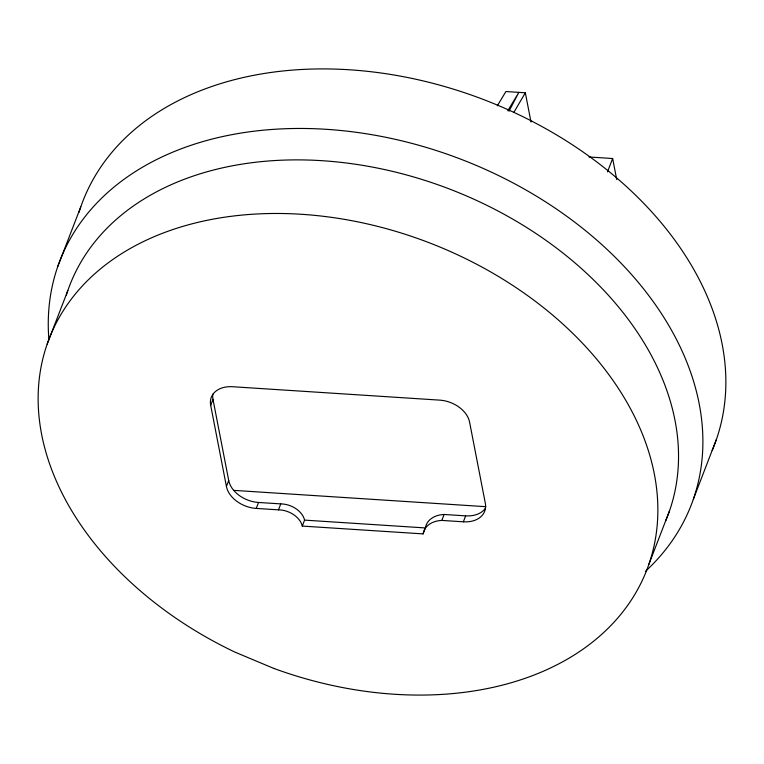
<?xml version="1.0" encoding="UTF-8"?>
<svg xmlns="http://www.w3.org/2000/svg" width="764" height="764" viewBox="0 0 764 764"><rect width="100%" height="100%" fill="white"/><g stroke="black" fill="none" stroke-linecap="round" stroke-linejoin="round"><path stroke-width="1.15" d="M57.787 266.464L80.764 206.92M47.167 344.125L67.843 290.53M485.57 508.022A27.074 19.148 21.1 0 1 465.648 515.862L444.113 514.468L441.821 520.418A27.332 19.329 21.1 0 0 423.094 533.893L302.277 526.081A20.437 14.449 21.1 0 0 278.468 509.855L256.246 508.413A27.074 19.148 21.1 0 1 226.421 486.458L210.692 405.34L212.994 399.381A27.074 19.148 21.1 0 1 212.85 394.195M226.421 486.458L228.722 480.508L212.994 399.381M256.246 508.413L258.547 502.464L280.77 503.896A20.437 14.449 21.1 0 1 304.578 520.122L425.386 527.943A27.332 19.329 21.1 0 1 444.113 514.468M278.468 509.855L280.77 503.896M302.277 526.081L304.578 520.122M423.094 533.893L425.004 528.936M441.821 520.418L463.356 521.812L465.648 515.862M607.485 171.881L612.642 158.52L589.044 156.992M648.837 564.424L669.512 510.829M693.359 499.179L716.336 439.634M508.986 111.238L518.861 92.377L507.783 110.732M513.943 112.251L525.336 92.797L505.921 91.537L497.297 105.814M233.612 490.354L485.742 506.675M612.642 158.52L616.729 179.578M525.336 92.797L531.009 122.039M48.791 338.299A338.471 239.333 21.1 0 1 463.614 160.268A338.471 239.333 21.1 0 1 645.36 571.405M78.959 212.43A338.471 239.333 21.1 0 1 480.814 98.508A338.471 239.333 21.1 0 1 712.163 450.454M66.353 295.038A320.412 226.564 21.1 0 1 446.844 188.011A320.412 226.564 21.1 0 1 665.683 520.79M258.547 502.464A27.074 19.148 21.1 0 1 228.722 480.508M210.692 405.34A27.074 19.148 21.1 0 1 232.648 386.727L439.758 400.135A27.074 19.148 21.1 0 1 469.573 422.091L485.312 503.209A27.074 19.148 21.1 0 1 463.356 521.812M273.76 668.404L235.131 652.198A320.412 226.564 21.1 0 1 144.148 241.223A320.412 226.564 21.1 0 1 649.123 453.1A320.412 226.564 21.1 0 1 273.76 668.404"/></g></svg>
